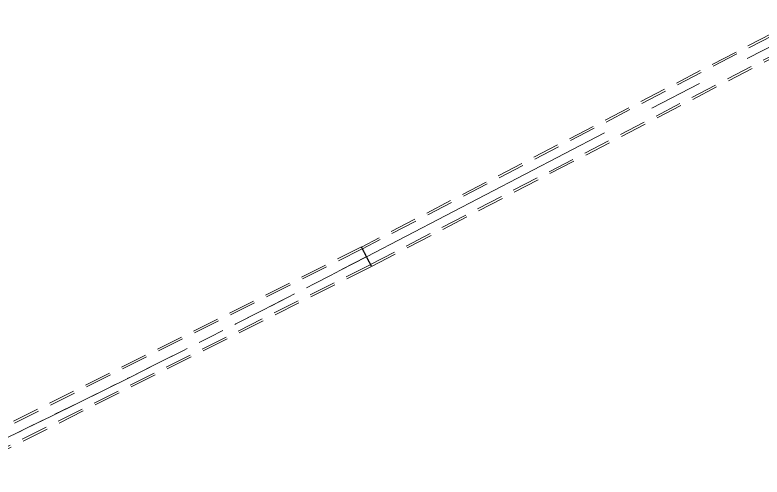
# Model space of a CAD drawing. Header units: metres. Extents: x 1753726 to 1755216, y 5920592 to 5921703.
# Drawn here: x 1754117.2 to 1754205.7, y 5920946 to 5921000.8 of the extents above; entities that cross this region are included whole.
import ezdxf

# ---------------------------------------------------------------- set-up
doc = ezdxf.new("R2010")
doc.units = ezdxf.units.M
doc.linetypes.add('CENTER', pattern=[50.8, 31.75, -6.35, 6.35, -6.35])
doc.linetypes.add('HIDDEN2', pattern=[4.7625, 3.175, -1.5875])
doc.layers.add('P-PIPE-____-CNTR', color=1, linetype='CENTER', lineweight=9)
doc.layers.add('P-PIPE-____-OTLN', color=6, linetype='HIDDEN2', lineweight=18)

# ---------------------------------------------------------------- blocks, each defined once
blk = doc.blocks.new('Elbow - Pipe Adjustable - PROP - 2600 OD - CLASS 4-4402838-X-ARUP-GL-HERNE_BAY_ALIGNMENT')
at = {"layer": 'P-PIPE-____-OTLN'}
for p, q in [((1754158.231, 5920973.291), (1754108.559, 5920948.396)), ((1754158.231, 5920973.291), (1754108.559, 5920948.396)), ((1754158.232, 5920973.292), (1754158.231, 5920973.291)), ((1754158.232, 5920973.292), (1754158.231, 5920973.291)), ((1754158.346, 5920973.069), (1754108.667, 5920948.171)), ((1754158.346, 5920973.069), (1754108.667, 5920948.171)), ((1754158.348, 5920973.07), (1754158.346, 5920973.069)), ((1754158.348, 5920973.07), (1754158.346, 5920973.069)), ((1754109.584, 5920946.27), (1754159.321, 5920971.197)), ((1754109.584, 5920946.27), (1754159.321, 5920971.197)), ((1754109.692, 5920946.044), (1754159.436, 5920970.976)), ((1754109.692, 5920946.044), (1754159.436, 5920970.976)), ((1754159.321, 5920971.197), (1754159.322, 5920971.198)), ((1754159.321, 5920971.197), (1754159.322, 5920971.198)), ((1754159.436, 5920970.976), (1754159.438, 5920970.976)), ((1754159.436, 5920970.976), (1754159.438, 5920970.976))]:
    blk.add_line(p, q, dxfattribs=at)
for centre, major_axis, ratio, start_param, end_param in [((1754158.835, 5920972.134), (-0.603, 1.158), 0.005002, 0, 3.141593), ((1754158.835, 5920972.134), (-0.603, 1.158), 0.005002, 0, 3.141593), ((1754158.835, 5920972.134), (-0.603, 1.158), 0.005002, 3.141593, 6.283185), ((1754158.835, 5920972.134), (-0.603, 1.158), 0.005002, 3.141593, 6.283185), ((1754158.835, 5920972.134), (-0.487, 0.936), 0.005002, 0, 3.141593), ((1754158.835, 5920972.134), (-0.487, 0.936), 0.005002, 0, 3.141593), ((1754158.835, 5920972.134), (-0.487, 0.936), 0.005002, 3.141593, 6.283185), ((1754158.835, 5920972.134), (-0.487, 0.936), 0.005002, 3.141593, 6.283185), ((1754109.126, 5920947.22), (-0.567, 1.176), 0.004999, 0.000154, 3.141593), ((1754109.126, 5920947.22), (-0.567, 1.176), 0.004999, 0.000154, 3.141593), ((1754109.126, 5920947.22), (-0.567, 1.176), 0.004999, 3.141747, 6.283185), ((1754109.126, 5920947.22), (-0.567, 1.176), 0.004999, 3.141747, 6.283185), ((1754109.126, 5920947.22), (-0.458, 0.951), 0.004999, 0.000154, 3.141593), ((1754109.126, 5920947.22), (-0.458, 0.951), 0.004999, 0.000154, 3.141593), ((1754109.126, 5920947.22), (-0.458, 0.951), 0.004999, 3.141747, 6.283185), ((1754109.126, 5920947.22), (-0.458, 0.951), 0.004999, 3.141747, 6.283185)]:
    blk.add_ellipse(centre, major_axis=major_axis, ratio=ratio, start_param=start_param, end_param=end_param, dxfattribs=at)
blk = doc.blocks.new('308492-ARUP-TUTB-MOD-0001_rvt-1-X-ARUP-GL-HERNE_BAY_ALIGNMENT')
at = {"layer": 'P-PIPE-____-CNTR'}
blk.add_line((1754158.836, 5920972.134), (1754211.623, 5920999.619), dxfattribs=at)
blk.add_line((1754158.836, 5920972.134), (1754211.623, 5920999.619), dxfattribs=at)
blk.add_ellipse((1753327.561, 5922568.688), major_axis=(-831.273, 1596.554), ratio=0.999987, start_param=3.110701, end_param=3.141594, dxfattribs=at)
at = {"layer": 'P-PIPE-____-OTLN'}
for p, q in [((1754211.023, 5921000.772), (1754158.235, 5920973.287)), ((1754211.138, 5921000.551), (1754158.351, 5920973.066)), ((1754159.321, 5920971.203), (1754212.108, 5920998.688)), ((1754159.436, 5920970.981), (1754212.224, 5920998.466))]:
    blk.add_line(p, q, dxfattribs=at)
for centre, major_axis, ratio, start_param, end_param in [((1754158.836, 5920972.134), (-0.6, 1.153), 0.005, 0, 1.570796), ((1754158.836, 5920972.134), (-0.6, 1.153), 0.005, 4.712389, 6.283185), ((1754158.836, 5920972.134), (-0.485, 0.931), 0.005, 3.151195, 6.292788), ((1754158.836, 5920972.134), (-0.485, 0.931), 0.005, 0.009603, 3.151195), ((1753327.561, 5922568.688), (-831.273, 1596.554), 0.999987, 3.110701, 3.141594), ((1753327.561, 5922568.688), (-831.273, 1596.554), 0.999987, 3.110701, 3.141594), ((1754158.836, 5920972.134), (-0.6, 1.153), 0.005, 1.570796, 3.141593), ((1754158.836, 5920972.134), (-0.6, 1.153), 0.005, 3.141593, 4.712389)]:
    blk.add_ellipse(centre, major_axis=major_axis, ratio=ratio, start_param=start_param, end_param=end_param, dxfattribs=at)
blk.add_blockref('Elbow - Pipe Adjustable - PROP - 2600 OD - CLASS 4-4402838-X-ARUP-GL-HERNE_BAY_ALIGNMENT', (0, 0), dxfattribs=at)

msp = doc.modelspace()

# ---------------------------------------------------------------- block references
msp.add_blockref('308492-ARUP-TUTB-MOD-0001_rvt-1-X-ARUP-GL-HERNE_BAY_ALIGNMENT', (0, 0))

doc.saveas('drawing.dxf')
